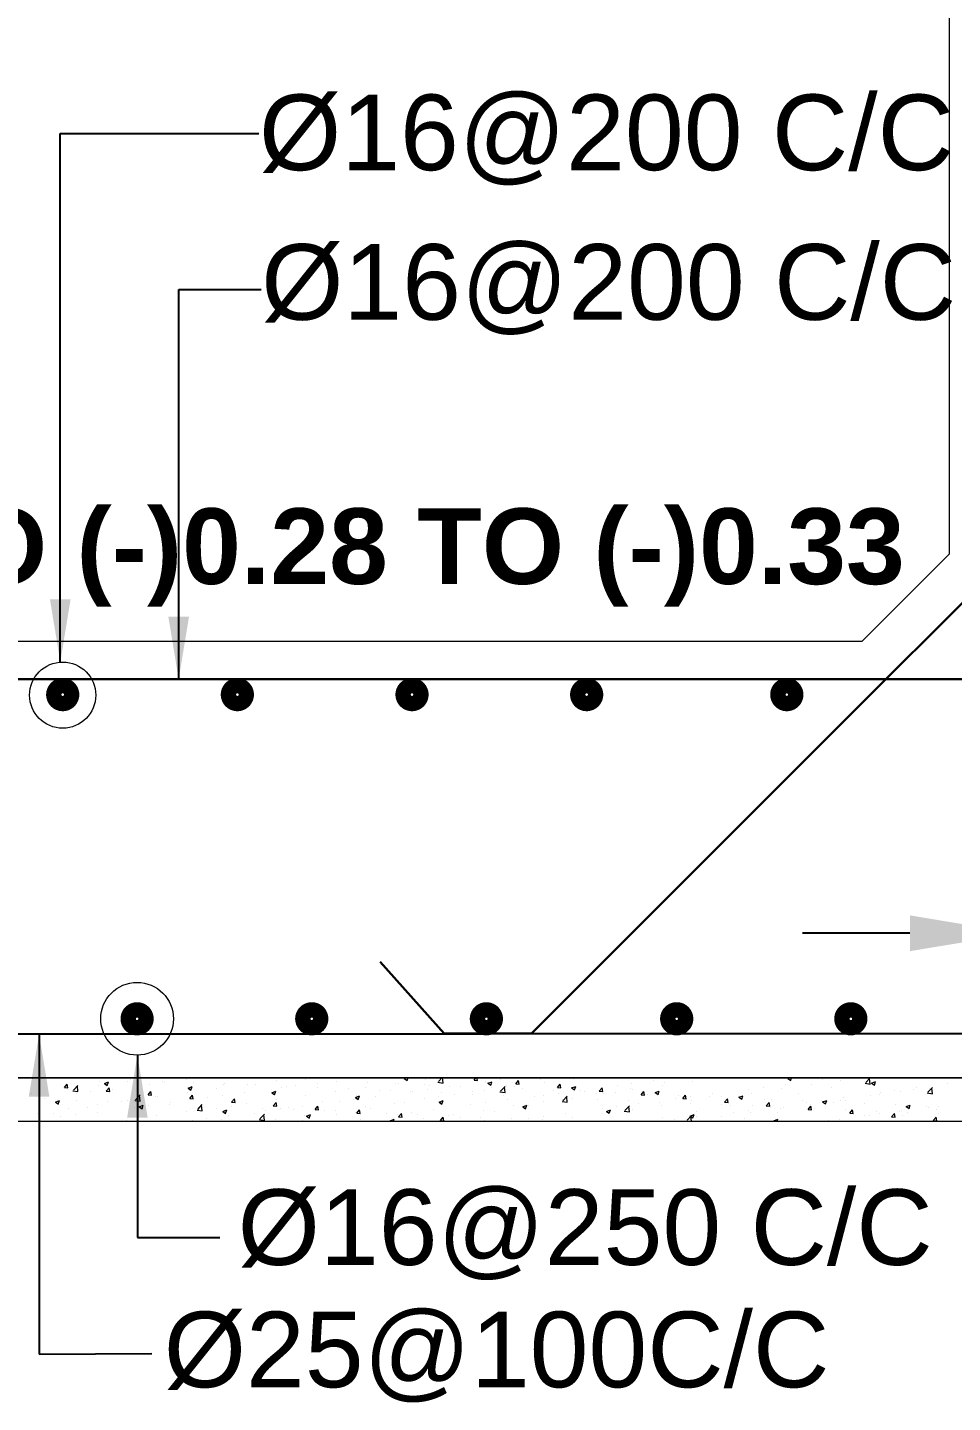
# Model space of a CAD drawing. Extents: x -358915 to 1258323, y -1667244 to -305611.
# Drawn here: x 709866 to 711931, y -1475934 to -1472863 of the extents above; entities that cross this region are included whole.
import ezdxf

# ---------------------------------------------------------------- set-up
doc = ezdxf.new("R2010")
doc.units = 0
doc.header["$LTSCALE"] = 300
doc.header["$MEASUREMENT"] = 0
doc.layers.get('DEFPOINTS').update_dxf_attribs({"linetype": 'CONTINUOUS'})
doc.layers.add('Dim', color=7, linetype='CONTINUOUS', lineweight=9)
doc.layers.add('ROD', color=1, linetype='CONTINUOUS', lineweight=30)
doc.layers.add('LINE', color=7, linetype='CONTINUOUS')
doc.layers.add('TXT', color=7, linetype='CONTINUOUS')
doc.styles.add('Arial', font='arial.ttf')
doc.styles.add('DIM', font='isocp3.shx')
doc.styles.add('dimText', font='ARIALN.TTF')
doc.dimstyles.new('dim n_120', dxfattribs={"dimtxt": 240, "dimasz": 240, "dimexe": 240, "dimexo": 150, "dimgap": 100, "dimtad": 2, "dimdec": 0, "dimzin": 0, "dimdsep": 46, "dimtxsty": 'DIM', "dimcen": 350, "dimclrd": 5, "dimclre": 5, "dimclrt": 7, "dimadec": 0, "dimazin": 0, "dimtfac": 1, "dimtdec": 0, "dimtmove": 0, "dimatfit": 3, "dimfxl": 240, "dimfxlon": 1, "dimtolj": 1, "dimtzin": 0, "dimarcsym": 0})
doc.dimstyles.new('dim_70', dxfattribs={"dimtxt": 140, "dimasz": 140, "dimexe": 70, "dimexo": 40, "dimgap": 50, "dimtad": 1, "dimdec": 0, "dimzin": 0, "dimdsep": 46, "dimtxsty": 'Arial', "dimcen": 0.09, "dimclrd": 5, "dimclre": 5, "dimclrt": 7, "dimadec": 0, "dimazin": 0, "dimtfac": 1, "dimtdec": 0, "dimtmove": 0, "dimatfit": 3, "dimfxl": 1, "dimtolj": 1, "dimtzin": 0, "dimarcsym": 0})

# ---------------------------------------------------------------- blocks, each defined once
blk = doc.blocks.new('*D1416')
at = {"layer": 'DEFPOINTS', "color": 0, "ltscale": 50, "transparency": 16777216}
for p in [(712466.1, -1474885.9), (712076.1, -1475002.5), (712466.1, -1475002.5)]:
    blk.add_point(p, dxfattribs=at)
at = {"layer": 'Dim', "color": 5, "lineweight": -2, "ltscale": 50, "transparency": 16777216}
for p, q in [((712076.1, -1474885.9), (712076.1, -1474645.9)), ((712466.1, -1474885.9), (712466.1, -1474645.9)), ((711836.1, -1474885.9), (711596.1, -1474885.9)), ((712076.1, -1474885.9), (712466.1, -1474885.9)), ((712706.1, -1474885.9), (712946.1, -1474885.9))]:
    blk.add_line(p, q, dxfattribs=at)
at = {"layer": 'Dim', "color": 5, "ltscale": 50, "transparency": 16777216}
for points in [[(711836.1, -1474845.9), (711836.1, -1474925.9), (712076.1, -1474885.9)], [(712706.1, -1474845.9), (712706.1, -1474925.9), (712466.1, -1474885.9)]]:
    blk.add_solid(points, dxfattribs=at)
at = {"layer": 'Dim', "color": 7, "ltscale": 50, "transparency": 16777216, "insert": (712250.1, -1474659), "char_height": 240, "attachment_point": 5, "style": 'dimText'}
blk.add_mtext('\\A1;300', dxfattribs=at)

msp = doc.modelspace()

# ---------------------------------------------------------------- linework, layer by layer
at = {"layer": 'Dim', "color": 2, "ltscale": 50}
for p, q in [((709877.3, -1475210.6, 0), (709877.3, -1475210.6, 0)), ((709948.4, -1475230.4, 0), (709954.6, -1475222.9, 0)), ((709956.1, -1475231.1, 0), (709954.6, -1475223, 0)), ((709968.3, -1475236, 0), (709978.4, -1475225.5, 0)), ((710024.5, -1475225.4, 0), (710024.5, -1475225.4, 0)), ((710026.1, -1475216.9, 0), (710026.1, -1475216.9, 0)), ((710027.4, -1475210.1, 0), (710027.4, -1475210.1, 0)), ((710037.3, -1475221.2, 0), (710046.4, -1475217.7, 0)), ((710037.3, -1475221.2, 0), (710043.8, -1475225.5, 0)), ((710043.8, -1475225.5, 0), (710046.4, -1475217.7, 0)), ((710090.1, -1475217.1, 0), (710090.1, -1475217.1, 0)), ((710096.8, -1475213, 0), (710096.8, -1475213, 0)), ((710138.3, -1475223, 0), (710138.3, -1475223, 0)), ((710166.1, -1475215.9, 0), (710166.1, -1475215.9, 0)), ((710170.8, -1475218.7, 0), (710170.8, -1475218.7, 0)), ((710220.1, -1475212.3, 0), (710220.1, -1475212.3, 0)), ((710235.5, -1475218.8, 0), (710235.5, -1475218.8, 0)), ((710303.2, -1475223.4, 0), (710303.2, -1475223.4, 0)), ((710304.9, -1475221.8, 0), (710304.9, -1475221.8, 0)), ((710356, -1475223.4, 0), (710356, -1475223.4, 0)), ((710374.3, -1475224.7, 0), (710374.3, -1475224.7, 0)), ((710379, -1475210.3, 0), (710379, -1475210.3, 0)), ((710416.3, -1475210.2, 0), (710416.3, -1475210.2, 0)), ((710422.8, -1475214.2, 0), (710422.8, -1475214.2, 0)), ((710485.7, -1475213.1, 0), (710485.7, -1475213.1, 0)), ((710513.6, -1475220.4, 0), (710513.6, -1475220.4, 0)), ((710555.1, -1475216, 0), (710555.1, -1475216, 0)), ((710595.7, -1475209.6, 0), (710595.7, -1475209.6, 0)), ((710624.5, -1475219, 0), (710624.5, -1475219, 0)), ((710686.8, -1475222, 0), (710686.8, -1475222, 0)), ((710693.9, -1475221.9, 0), (710693.9, -1475221.9, 0)), ((710707.1, -1475210.5, 0), (710712.6, -1475208.3, 0)), ((710707.1, -1475210.5, 0), (710713.5, -1475214.8, 0)), ((710713.5, -1475214.8, 0), (710715.7, -1475208.3, 0)), ((710752.7, -1475222.8, 0), (710752.7, -1475222.8, 0)), ((710754.3, -1475212.2, 0), (710754.3, -1475212.2, 0)), ((710763.3, -1475224.8, 0), (710763.3, -1475224.8, 0)), ((710782.1, -1475218.5, 0), (710793.6, -1475220.3, 0)), ((710783.5, -1475217, 0), (710791.8, -1475208.3, 0)), ((710793.6, -1475220.2, 0), (710792.2, -1475208.3, 0)), ((710828.5, -1475209.8, 0), (710828.5, -1475209.8, 0)), ((710862.8, -1475214.2, 0), (710867.7, -1475208.3, 0)), ((710862.8, -1475214.2, 0), (710870.5, -1475214.9, 0)), ((710870.5, -1475214.9, 0), (710869.3, -1475208.3, 0)), ((710889.3, -1475217.7, 0), (710889.3, -1475217.7, 0)), ((710893.9, -1475220.9, 0), (710903, -1475217.4, 0)), ((710893.9, -1475220.9, 0), (710900.3, -1475225.2, 0)), ((710900.3, -1475225.2, 0), (710902.9, -1475217.4, 0)), ((710921.8, -1475213.4, 0), (710921.8, -1475213.4, 0)), ((710935.5, -1475225.4, 0), (710935.5, -1475225.4, 0)), ((710956, -1475222.3, 0), (710962.3, -1475214.9, 0)), ((710956, -1475222.3, 0), (710963.8, -1475223, 0)), ((710963.7, -1475223.1, 0), (710962.2, -1475214.9, 0)), ((711011.3, -1475212.3, 0), (711011.3, -1475212.3, 0)), ((711019.4, -1475219.1, 0), (711019.4, -1475219.1, 0)), ((711049.2, -1475230.5, 0), (711055.5, -1475223, 0)), ((711057, -1475231.2, 0), (711055.5, -1475223.1, 0)), ((711085.1, -1475210.8, 0), (711085.1, -1475210.8, 0)), ((711182.8, -1475225.8, 0), (711182.8, -1475225.8, 0)), ((711215.4, -1475221.5, 0), (711215.4, -1475221.5, 0)), ((711264.6, -1475215.1, 0), (711264.6, -1475215.1, 0)), ((711288.4, -1475218.8, 0), (711288.4, -1475218.8, 0)), ((711350.9, -1475217.1, 0), (711350.9, -1475217.1, 0)), ((711558.2, -1475223.2, 0), (711558.2, -1475223.2, 0)), ((711563.6, -1475210.2, 0), (711568.4, -1475208.3, 0)), ((711563.6, -1475210.2, 0), (711570.1, -1475214.5, 0)), ((711570, -1475214.6, 0), (711572.1, -1475208.3, 0)), ((711616, -1475224, 0), (711616, -1475224, 0)), ((711640.3, -1475212.4, 0), (711640.3, -1475212.4, 0)), ((711681.7, -1475215.7, 0), (711681.7, -1475215.7, 0)), ((711736, -1475220.9, 0), (711747.6, -1475222.7, 0)), ((711737.5, -1475219.4, 0), (711747.6, -1475208.9, 0)), ((711737.9, -1475218.3, 0), (711737.9, -1475218.3, 0)), ((711747.6, -1475222.7, 0), (711746.1, -1475210.4, 0)), ((711750.4, -1475220.6, 0), (711759.5, -1475217.1, 0)), ((711750.4, -1475220.6, 0), (711756.9, -1475225, 0)), ((711756.8, -1475225, 0), (711759.5, -1475217.1, 0)), ((711920.7, -1475220.8, 0), (711920.7, -1475220.8, 0)), ((709874.4, -1475242.9, 0), (709874.4, -1475242.9, 0)), ((709890.2, -1475244.3, 0), (709890.2, -1475244.3, 0)), ((709892.3, -1475255.4, 0), (709892.3, -1475255.4, 0)), ((709904.7, -1475255.7, 0), (709904.7, -1475255.7, 0)), ((709948.4, -1475230.4, 0), (709956.1, -1475231.1, 0)), ((709950.3, -1475229.9, 0), (709950.3, -1475229.9, 0)), ((709957.7, -1475234.5, 0), (709957.7, -1475234.5, 0)), ((709966.9, -1475237.5, 0), (709978.4, -1475239.3, 0)), ((709974.4, -1475244.6, 0), (709974.4, -1475244.6, 0)), ((709978.4, -1475239.3, 0), (709977, -1475226.9, 0)), ((710006.9, -1475240.3, 0), (710006.9, -1475240.3, 0)), ((710041.6, -1475238.5, 0), (710047.9, -1475231.1, 0)), ((710041.6, -1475238.5, 0), (710049.4, -1475239.2, 0)), ((710049.3, -1475239.3, 0), (710047.8, -1475231.1, 0)), ((710056.2, -1475233.8, 0), (710056.2, -1475233.8, 0)), ((710107.1, -1475257.5, 0), (710117.2, -1475247, 0)), ((710117.2, -1475260.8, 0), (710115.7, -1475248.5, 0)), ((710134.8, -1475246.7, 0), (710141.1, -1475239.2, 0)), ((710134.8, -1475246.7, 0), (710142.6, -1475247.4, 0)), ((710142.6, -1475247.4, 0), (710141.1, -1475239.3, 0)), ((710151.5, -1475249.4, 0), (710151.5, -1475249.4, 0)), ((710156.1, -1475250.6, 0), (710156.1, -1475250.6, 0)), ((710222.8, -1475241.4, 0), (710222.8, -1475241.4, 0)), ((710224.2, -1475231.6, 0), (710233.3, -1475228.1, 0)), ((710224.2, -1475231.6, 0), (710230.6, -1475235.9, 0)), ((710227.3, -1475236.4, 0), (710227.3, -1475236.4, 0)), ((710228.1, -1475254.9, 0), (710234.4, -1475247.4, 0)), ((710228.1, -1475254.9, 0), (710235.9, -1475255.5, 0)), ((710230.6, -1475235.9, 0), (710233.2, -1475228.1, 0)), ((710235.8, -1475255.6, 0), (710234.3, -1475247.4, 0)), ((710268, -1475252.7, 0), (710268, -1475252.7, 0)), ((710288.5, -1475233.1, 0), (710288.5, -1475233.1, 0)), ((710300.5, -1475248.4, 0), (710300.5, -1475248.4, 0)), ((710321.3, -1475263, 0), (710327.6, -1475255.5, 0)), ((710329.1, -1475263.7, 0), (710327.6, -1475255.6, 0)), ((710349.7, -1475242, 0), (710349.7, -1475242, 0)), ((710411, -1475242, 0), (710420.1, -1475238.5, 0)), ((710411, -1475242, 0), (710417.5, -1475246.3, 0)), ((710417.4, -1475246.4, 0), (710420.1, -1475238.5, 0)), ((710431.8, -1475231.2, 0), (710431.8, -1475231.2, 0)), ((710443.7, -1475227.6, 0), (710443.7, -1475227.6, 0)), ((710464.4, -1475226.9, 0), (710464.4, -1475226.9, 0)), ((710486.8, -1475249.2, 0), (710486.8, -1475249.2, 0)), ((710513.1, -1475230.6, 0), (710513.1, -1475230.6, 0)), ((710554.4, -1475239.4, 0), (710554.4, -1475239.4, 0)), ((710582.5, -1475233.5, 0), (710582.5, -1475233.5, 0)), ((710594.1, -1475256.6, 0), (710594.1, -1475256.6, 0)), ((710597.8, -1475252.4, 0), (710606.9, -1475248.9, 0)), ((710597.8, -1475252.4, 0), (710604.3, -1475256.8, 0)), ((710601.1, -1475248.9, 0), (710601.1, -1475248.9, 0)), ((710604.3, -1475256.8, 0), (710606.9, -1475248.9, 0)), ((710621.1, -1475230.3, 0), (710621.1, -1475230.3, 0)), ((710643.3, -1475250.1, 0), (710643.3, -1475250.1, 0)), ((710651.9, -1475236.4, 0), (710651.9, -1475236.4, 0)), ((710676.9, -1475235.9, 0), (710676.9, -1475235.9, 0)), ((710721.3, -1475239.4, 0), (710721.3, -1475239.4, 0)), ((710725.4, -1475239.3, 0), (710725.4, -1475239.3, 0)), ((710752.7, -1475255.5, 0), (710752.7, -1475255.5, 0)), ((710757.9, -1475235, 0), (710757.9, -1475235, 0)), ((710783.8, -1475251.4, 0), (710783.8, -1475251.4, 0)), ((710790.7, -1475242.3, 0), (710790.7, -1475242.3, 0)), ((710807.2, -1475228.5, 0), (710807.2, -1475228.5, 0)), ((710819.5, -1475246.3, 0), (710819.5, -1475246.3, 0)), ((710832.7, -1475227.8, 0), (710832.7, -1475227.8, 0)), ((710859.6, -1475238.4, 0), (710859.6, -1475238.4, 0)), ((710860.1, -1475245.2, 0), (710860.1, -1475245.2, 0)), ((710885.1, -1475238, 0), (710885.1, -1475238, 0)), ((710902.1, -1475230.7, 0), (710902.1, -1475230.7, 0)), ((710920.8, -1475240, 0), (710932.4, -1475241.8, 0)), ((710922.3, -1475238.5, 0), (710932.4, -1475227.9, 0)), ((710929.5, -1475248.2, 0), (710929.5, -1475248.2, 0)), ((710932.4, -1475241.8, 0), (710930.9, -1475229.4, 0)), ((710952.6, -1475228.3, 0), (710952.6, -1475228.3, 0)), ((710971.5, -1475233.6, 0), (710971.5, -1475233.6, 0)), ((710998.9, -1475251.1, 0), (710998.9, -1475251.1, 0)), ((711019, -1475247.4, 0), (711019, -1475247.4, 0)), ((711040.9, -1475236.6, 0), (711040.9, -1475236.6, 0)), ((711049.2, -1475230.5, 0), (711057, -1475231.2, 0)), ((711051.5, -1475243.1, 0), (711051.5, -1475243.1, 0)), ((711061, -1475260, 0), (711071.1, -1475249.4, 0)), ((711068.3, -1475254, 0), (711068.3, -1475254, 0)), ((711071.1, -1475263.3, 0), (711069.7, -1475250.9, 0)), ((711080.7, -1475231.3, 0), (711089.8, -1475227.8, 0)), ((711080.7, -1475231.3, 0), (711087.2, -1475235.7, 0)), ((711083.5, -1475254.1, 0), (711083.5, -1475254.1, 0)), ((711087.1, -1475235.7, 0), (711089.8, -1475227.8, 0)), ((711100.7, -1475236.6, 0), (711100.7, -1475236.6, 0)), ((711110.3, -1475239.5, 0), (711110.3, -1475239.5, 0)), ((711136.7, -1475244.8, 0), (711136.7, -1475244.8, 0)), ((711137.7, -1475257, 0), (711137.7, -1475257, 0)), ((711142.5, -1475238.7, 0), (711148.8, -1475231.2, 0)), ((711142.5, -1475238.7, 0), (711150.3, -1475239.3, 0)), ((711150.2, -1475239.4, 0), (711148.7, -1475231.2, 0)), ((711151, -1475244.3, 0), (711151, -1475244.3, 0)), ((711179.7, -1475242.4, 0), (711179.7, -1475242.4, 0)), ((711212.6, -1475231.8, 0), (711212.6, -1475231.8, 0)), ((711217.7, -1475235.2, 0), (711217.7, -1475235.2, 0)), ((711235.7, -1475246.8, 0), (711242, -1475239.3, 0)), ((711235.7, -1475246.8, 0), (711243.5, -1475247.5, 0)), ((711243.5, -1475247.5, 0), (711242, -1475239.4, 0)), ((711249.1, -1475245.4, 0), (711249.1, -1475245.4, 0)), ((711267.5, -1475241.7, 0), (711276.6, -1475238.2, 0)), ((711267.5, -1475241.7, 0), (711274, -1475246.1, 0)), ((711274, -1475246.1, 0), (711276.6, -1475238.2, 0)), ((711283.4, -1475226.8, 0), (711283.4, -1475226.8, 0)), ((711312.5, -1475255.5, 0), (711312.5, -1475255.5, 0)), ((711318.5, -1475248.3, 0), (711318.5, -1475248.3, 0)), ((711329, -1475255, 0), (711335.2, -1475247.5, 0)), ((711329, -1475255, 0), (711336.8, -1475255.6, 0)), ((711336.7, -1475255.7, 0), (711335.2, -1475247.5, 0)), ((711345.1, -1475251.2, 0), (711345.1, -1475251.2, 0)), ((711387.9, -1475251.2, 0), (711387.9, -1475251.2, 0)), ((711394.3, -1475244.8, 0), (711394.3, -1475244.8, 0)), ((711416.1, -1475251.2, 0), (711416.1, -1475251.2, 0)), ((711422.2, -1475263.1, 0), (711428.5, -1475255.7, 0)), ((711430, -1475263.8, 0), (711428.5, -1475255.7, 0)), ((711454.4, -1475252.1, 0), (711463.5, -1475248.6, 0)), ((711454.4, -1475252.1, 0), (711460.8, -1475256.5, 0)), ((711457.3, -1475254.2, 0), (711457.3, -1475254.2, 0)), ((711460.8, -1475256.5, 0), (711463.4, -1475248.6, 0)), ((711476.4, -1475233.9, 0), (711476.4, -1475233.9, 0)), ((711481.8, -1475242.9, 0), (711481.8, -1475242.9, 0)), ((711509, -1475229.7, 0), (711509, -1475229.7, 0)), ((711526.7, -1475257.1, 0), (711526.7, -1475257.1, 0)), ((711549.3, -1475233.1, 0), (711549.3, -1475233.1, 0)), ((711586.3, -1475244.3, 0), (711586.3, -1475244.3, 0)), ((711662.1, -1475231.3, 0), (711662.1, -1475231.3, 0)), ((711687.9, -1475252.9, 0), (711687.9, -1475252.9, 0)), ((711747.6, -1475249.2, 0), (711747.6, -1475249.2, 0)), ((711769, -1475246.8, 0), (711769, -1475246.8, 0)), ((711770, -1475242.1, 0), (711770, -1475242.1, 0)), ((711802.5, -1475237.8, 0), (711802.5, -1475237.8, 0)), ((711814.4, -1475240, 0), (711814.4, -1475240, 0)), ((711844.8, -1475233.8, 0), (711844.8, -1475233.8, 0)), ((711851.8, -1475231.3, 0), (711851.8, -1475231.3, 0)), ((711874.8, -1475242.5, 0), (711886.3, -1475244.3, 0)), ((711876.2, -1475241, 0), (711886.3, -1475230.4, 0)), ((711880, -1475231.7, 0), (711880, -1475231.7, 0)), ((711886.3, -1475244.2, 0), (711884.9, -1475231.9, 0)), ((709888.6, -1475287.6, 0), (709888.6, -1475287.6, 0)), ((709928.1, -1475263.1, 0), (709937.2, -1475259.6, 0)), ((709928.1, -1475263.1, 0), (709934.6, -1475267.5, 0)), ((709934.5, -1475267.5, 0), (709937.2, -1475259.6, 0)), ((709956.2, -1475277.8, 0), (709956.2, -1475277.8, 0)), ((709974.1, -1475258.7, 0), (709974.1, -1475258.7, 0)), ((709999.9, -1475275.4, 0), (709999.9, -1475275.4, 0)), ((710022, -1475285.1, 0), (710022, -1475285.1, 0)), ((710022.9, -1475268.7, 0), (710022.9, -1475268.7, 0)), ((710043.5, -1475261.6, 0), (710043.5, -1475261.6, 0)), ((710075.7, -1475262.4, 0), (710075.7, -1475262.4, 0)), ((710088.6, -1475260.3, 0), (710088.6, -1475260.3, 0)), ((710104.1, -1475274.3, 0), (710104.1, -1475274.3, 0)), ((710105.6, -1475259, 0), (710117.2, -1475260.8, 0)), ((710112.9, -1475264.5, 0), (710112.9, -1475264.5, 0)), ((710114.9, -1475273.5, 0), (710124, -1475270, 0)), ((710114.9, -1475273.5, 0), (710121.4, -1475277.9, 0)), ((710121.4, -1475277.9, 0), (710124, -1475270, 0)), ((710136.6, -1475270, 0), (710136.6, -1475270, 0)), ((710182.3, -1475267.5, 0), (710182.3, -1475267.5, 0)), ((710185.9, -1475263.5, 0), (710185.9, -1475263.5, 0)), ((710221.2, -1475284.7, 0), (710221.2, -1475284.7, 0)), ((710244.4, -1475280.6, 0), (710255.9, -1475282.4, 0)), ((710245.8, -1475279.1, 0), (710255.9, -1475268.5, 0)), ((710251.7, -1475270.4, 0), (710251.7, -1475270.4, 0)), ((710255.9, -1475282.3, 0), (710254.5, -1475270, 0)), ((710286.9, -1475276.4, 0), (710286.9, -1475276.4, 0)), ((710301.8, -1475283.9, 0), (710310.9, -1475280.4, 0)), ((710301.8, -1475283.9, 0), (710308.2, -1475288.3, 0)), ((710308.2, -1475288.3, 0), (710310.8, -1475280.4, 0)), ((710321.1, -1475273.3, 0), (710321.1, -1475273.3, 0)), ((710321.3, -1475263, 0), (710329.1, -1475263.7, 0)), ((710354.4, -1475266.6, 0), (710354.4, -1475266.6, 0)), ((710390.5, -1475276.3, 0), (710390.5, -1475276.3, 0)), ((710397.6, -1475282.4, 0), (710397.6, -1475282.4, 0)), ((710414.6, -1475271.2, 0), (710420.8, -1475263.7, 0)), ((710414.6, -1475271.2, 0), (710422.3, -1475271.9, 0)), ((710422.3, -1475271.9, 0), (710420.8, -1475263.8, 0)), ((710421.2, -1475257.5, 0), (710421.2, -1475257.5, 0)), ((710430.2, -1475278.1, 0), (710430.2, -1475278.1, 0)), ((710449.4, -1475274.9, 0), (710449.4, -1475274.9, 0)), ((710459.9, -1475279.2, 0), (710459.9, -1475279.2, 0)), ((710479.4, -1475271.7, 0), (710479.4, -1475271.7, 0)), ((710507.8, -1475279.3, 0), (710514.1, -1475271.9, 0)), ((710507.8, -1475279.3, 0), (710515.6, -1475280, 0)), ((710515.6, -1475280.1, 0), (710514.1, -1475271.9, 0)), ((710525.2, -1475261.9, 0), (710525.2, -1475261.9, 0)), ((710529.3, -1475282.1, 0), (710529.3, -1475282.1, 0)), ((710552.8, -1475282.7, 0), (710552.8, -1475282.7, 0)), ((710561.5, -1475260.9, 0), (710561.5, -1475260.9, 0)), ((710598.7, -1475285.1, 0), (710598.7, -1475285.1, 0)), ((710601.1, -1475287.5, 0), (710607.3, -1475280, 0)), ((710601.1, -1475287.5, 0), (710608.8, -1475288.2, 0)), ((710608.8, -1475288.2, 0), (710607.3, -1475280.1, 0)), ((710619.5, -1475273.5, 0), (710619.5, -1475273.5, 0)), ((710632.2, -1475277.4, 0), (710632.2, -1475277.4, 0)), ((710685.2, -1475265.2, 0), (710685.2, -1475265.2, 0)), ((710708, -1475264.4, 0), (710708, -1475264.4, 0)), ((710723.7, -1475286.3, 0), (710723.7, -1475286.3, 0)), ((710773, -1475279.8, 0), (710773, -1475279.8, 0)), ((710784.7, -1475262.8, 0), (710793.8, -1475259.3, 0)), ((710784.7, -1475262.8, 0), (710791.1, -1475267.2, 0)), ((710791.1, -1475267.2, 0), (710793.7, -1475259.3, 0)), ((710855.1, -1475269, 0), (710855.1, -1475269, 0)), ((710883.5, -1475281.3, 0), (710883.5, -1475281.3, 0)), ((710887.6, -1475264.7, 0), (710887.6, -1475264.7, 0)), ((710909.3, -1475283.9, 0), (710909.3, -1475283.9, 0)), ((710936.9, -1475258.2, 0), (710936.9, -1475258.2, 0)), ((710951.1, -1475271.5, 0), (710951.1, -1475271.5, 0)), ((710971.5, -1475273.2, 0), (710980.6, -1475269.7, 0)), ((710971.5, -1475273.2, 0), (710977.9, -1475277.6, 0)), ((710977.9, -1475277.6, 0), (710980.5, -1475269.7, 0)), ((710985.1, -1475270.9, 0), (710985.1, -1475270.9, 0)), ((711017.8, -1475262.4, 0), (711017.8, -1475262.4, 0)), ((711059.6, -1475261.5, 0), (711071.1, -1475263.3, 0)), ((711060.9, -1475257.8, 0), (711060.9, -1475257.8, 0)), ((711148.6, -1475277.1, 0), (711148.6, -1475277.1, 0)), ((711149.4, -1475287.6, 0), (711149.4, -1475287.6, 0)), ((711158.3, -1475283.6, 0), (711167.4, -1475280.1, 0)), ((711158.3, -1475283.6, 0), (711164.8, -1475288, 0)), ((711164.7, -1475288, 0), (711167.4, -1475280.1, 0)), ((711181.2, -1475272.8, 0), (711181.2, -1475272.8, 0)), ((711198.3, -1475283, 0), (711209.9, -1475284.8, 0)), ((711199.7, -1475281.5, 0), (711209.9, -1475271, 0)), ((711207.1, -1475259.9, 0), (711207.1, -1475259.9, 0)), ((711209.8, -1475284.8, 0), (711208.4, -1475272.5, 0)), ((711216.2, -1475278.4, 0), (711216.2, -1475278.4, 0)), ((711230.4, -1475266.3, 0), (711230.4, -1475266.3, 0)), ((711276.5, -1475262.8, 0), (711276.5, -1475262.8, 0)), ((711281.8, -1475270.1, 0), (711281.8, -1475270.1, 0)), ((711345.9, -1475265.8, 0), (711345.9, -1475265.8, 0)), ((711349.3, -1475260.4, 0), (711349.3, -1475260.4, 0)), ((711358.8, -1475283.4, 0), (711358.8, -1475283.4, 0)), ((711415.3, -1475268.7, 0), (711415.3, -1475268.7, 0)), ((711422.2, -1475263.1, 0), (711430, -1475263.8, 0)), ((711434.6, -1475270.3, 0), (711434.6, -1475270.3, 0)), ((711442.2, -1475285.2, 0), (711442.2, -1475285.2, 0)), ((711474.8, -1475280.9, 0), (711474.8, -1475280.9, 0)), ((711480.2, -1475286.2, 0), (711480.2, -1475286.2, 0)), ((711484.7, -1475271.6, 0), (711484.7, -1475271.6, 0)), ((711510.4, -1475257.3, 0), (711510.4, -1475257.3, 0)), ((711515.5, -1475271.3, 0), (711521.7, -1475263.8, 0)), ((711515.5, -1475271.3, 0), (711523.2, -1475272, 0)), ((711523.2, -1475272, 0), (711521.7, -1475263.9, 0)), ((711524, -1475274.5, 0), (711524, -1475274.5, 0)), ((711541.6, -1475285.9, 0), (711541.6, -1475285.9, 0)), ((711547.7, -1475276.4, 0), (711547.7, -1475276.4, 0)), ((711554.1, -1475274.6, 0), (711554.1, -1475274.6, 0)), ((711596.1, -1475260, 0), (711596.1, -1475260, 0)), ((711606.1, -1475263.6, 0), (711606.1, -1475263.6, 0)), ((711608.7, -1475279.4, 0), (711615, -1475272, 0)), ((711608.7, -1475279.4, 0), (711616.5, -1475280.1, 0)), ((711614.4, -1475267.3, 0), (711614.4, -1475267.3, 0)), ((711616.5, -1475280.2, 0), (711614.9, -1475272, 0)), ((711617.4, -1475272.9, 0), (711617.4, -1475272.9, 0)), ((711623.5, -1475277.5, 0), (711623.5, -1475277.5, 0)), ((711638.6, -1475259.4, 0), (711638.6, -1475259.4, 0)), ((711641.2, -1475262.5, 0), (711650.3, -1475259, 0)), ((711641.2, -1475262.5, 0), (711647.7, -1475266.9, 0)), ((711647.6, -1475266.9, 0), (711650.3, -1475259, 0)), ((711665.5, -1475263, 0), (711665.5, -1475263, 0)), ((711680.1, -1475258.9, 0), (711680.1, -1475258.9, 0)), ((711692.9, -1475280.4, 0), (711692.9, -1475280.4, 0)), ((711693.2, -1475259.8, 0), (711693.2, -1475259.8, 0)), ((711702, -1475287.6, 0), (711708.2, -1475280.1, 0)), ((711702, -1475287.6, 0), (711709.7, -1475288.3, 0)), ((711709.7, -1475288.3, 0), (711708.2, -1475280.2, 0)), ((711734.9, -1475265.9, 0), (711734.9, -1475265.9, 0)), ((711762.3, -1475283.4, 0), (711762.3, -1475283.4, 0)), ((711804.3, -1475268.8, 0), (711804.3, -1475268.8, 0)), ((711812.8, -1475283.3, 0), (711812.8, -1475283.3, 0)), ((711817.6, -1475282.6, 0), (711817.6, -1475282.6, 0)), ((711828, -1475272.9, 0), (711837.1, -1475269.4, 0)), ((711828, -1475272.9, 0), (711834.5, -1475277.3, 0)), ((711831.7, -1475286.3, 0), (711831.7, -1475286.3, 0)), ((711834.4, -1475277.3, 0), (711837.1, -1475269.4, 0)), ((711873.7, -1475271.8, 0), (711873.7, -1475271.8, 0)), ((711878.5, -1475275, 0), (711878.5, -1475275, 0)), ((711894.5, -1475279.3, 0), (711894.5, -1475279.3, 0)), ((711899.7, -1475271.8, 0), (711899.7, -1475271.8, 0)), ((709924.1, -1475288.4, 0), (709924.1, -1475288.4, 0)), ((709940.2, -1475295.9, 0), (709940.2, -1475295.9, 0)), ((709972.7, -1475291.6, 0), (709972.7, -1475291.6, 0)), ((710087, -1475303.6, 0), (710087, -1475303.6, 0)), ((710154.5, -1475293.9, 0), (710154.5, -1475293.9, 0)), ((710233.8, -1475304, 0), (710233.8, -1475304, 0)), ((710266.3, -1475299.7, 0), (710266.3, -1475299.7, 0)), ((710297.8, -1475300.9, 0), (710297.8, -1475300.9, 0)), ((710315.5, -1475293.2, 0), (710315.5, -1475293.2, 0)), ((710373.6, -1475287.9, 0), (710373.6, -1475287.9, 0)), ((710383.1, -1475302.1, 0), (710394.7, -1475303.9, 0)), ((710384.5, -1475300.6, 0), (710394.7, -1475290, 0)), ((710394.6, -1475303.8, 0), (710393.2, -1475291.5, 0)), ((710419.6, -1475300.8, 0), (710419.6, -1475300.8, 0)), ((710480.6, -1475303.4, 0), (710480.6, -1475303.4, 0)), ((710485.3, -1475292.5, 0), (710485.3, -1475292.5, 0)), ((710488.6, -1475294.3, 0), (710497.7, -1475290.8, 0)), ((710488.6, -1475294.3, 0), (710495.1, -1475298.7, 0)), ((710495, -1475298.7, 0), (710497.7, -1475290.8, 0)), ((710556.4, -1475290.4, 0), (710556.4, -1475290.4, 0)), ((710609.1, -1475301.4, 0), (710609.1, -1475301.4, 0)), ((710668, -1475288, 0), (710668, -1475288, 0)), ((710675.4, -1475304.7, 0), (710684.5, -1475301.2, 0)), ((710675.4, -1475304.7, 0), (710677, -1475305.8, 0)), ((710683, -1475305.8, 0), (710684.5, -1475301.2, 0)), ((710691.2, -1475290.6, 0), (710691.2, -1475290.6, 0)), ((710694.3, -1475295.6, 0), (710700.6, -1475288.2, 0)), ((710694.3, -1475295.6, 0), (710702.1, -1475296.3, 0)), ((710702.1, -1475296.4, 0), (710700.5, -1475288.2, 0)), ((710737.4, -1475290.9, 0), (710737.4, -1475290.9, 0)), ((710751.1, -1475298.8, 0), (710751.1, -1475298.8, 0)), ((710787.6, -1475303.8, 0), (710793.8, -1475296.3, 0)), ((710787.6, -1475303.8, 0), (710795.3, -1475304.5, 0)), ((710795.3, -1475304.5, 0), (710793.8, -1475296.4, 0)), ((710806.8, -1475293.9, 0), (710806.8, -1475293.9, 0)), ((710817.9, -1475289.6, 0), (710817.9, -1475289.6, 0)), ((710833.5, -1475296.9, 0), (710833.5, -1475296.9, 0)), ((710876.2, -1475296.8, 0), (710876.2, -1475296.8, 0)), ((710885.9, -1475305.8, 0), (710887.1, -1475304.5, 0)), ((710887.3, -1475305.8, 0), (710887, -1475304.5, 0)), ((710945.6, -1475299.7, 0), (710945.6, -1475299.7, 0)), ((710984.8, -1475298.7, 0), (710984.8, -1475298.7, 0)), ((711015, -1475302.7, 0), (711015, -1475302.7, 0)), ((711016.2, -1475305.7, 0), (711016.2, -1475305.7, 0)), ((711017.3, -1475294.4, 0), (711017.3, -1475294.4, 0)), ((711066.5, -1475287.9, 0), (711066.5, -1475287.9, 0)), ((711081.9, -1475297.3, 0), (711081.9, -1475297.3, 0)), ((711084.4, -1475305.6, 0), (711084.4, -1475305.6, 0)), ((711283, -1475296.4, 0), (711283, -1475296.4, 0)), ((711310.9, -1475302.5, 0), (711310.9, -1475302.5, 0)), ((711337, -1475304.5, 0), (711345.3, -1475305.8, 0)), ((711338.5, -1475303, 0), (711348.6, -1475292.5, 0)), ((711345.1, -1475294, 0), (711354.2, -1475290.5, 0)), ((711345.1, -1475294, 0), (711351.6, -1475298.4, 0)), ((711348.5, -1475305.8, 0), (711347.2, -1475294, 0)), ((711347.8, -1475303.6, 0), (711347.8, -1475303.6, 0)), ((711351.6, -1475298.4, 0), (711354.2, -1475290.6, 0)), ((711360.1, -1475296, 0), (711360.1, -1475296, 0)), ((711414.5, -1475294.5, 0), (711414.5, -1475294.5, 0)), ((711465.8, -1475298.9, 0), (711465.8, -1475298.9, 0)), ((711532, -1475304.5, 0), (711541.1, -1475301, 0)), ((711532, -1475304.5, 0), (711534, -1475305.8, 0)), ((711539.4, -1475305.8, 0), (711541, -1475301, 0)), ((711653.7, -1475304.2, 0), (711653.7, -1475304.2, 0)), ((711678.5, -1475302.2, 0), (711678.5, -1475302.2, 0)), ((711735.8, -1475293.3, 0), (711735.8, -1475293.3, 0)), ((711742.9, -1475305.3, 0), (711742.9, -1475305.3, 0)), ((711746, -1475292.5, 0), (711746, -1475292.5, 0)), ((711768.3, -1475289.1, 0), (711768.3, -1475289.1, 0)), ((711795.2, -1475295.8, 0), (711801.5, -1475288.3, 0)), ((711795.2, -1475295.8, 0), (711803, -1475296.4, 0)), ((711802.9, -1475296.5, 0), (711801.4, -1475288.3, 0)), ((711818.7, -1475292.3, 0), (711818.7, -1475292.3, 0)), ((711888.4, -1475303.9, 0), (711894.7, -1475296.4, 0)), ((711888.4, -1475303.9, 0), (711896.2, -1475304.6, 0)), ((711896.2, -1475304.6, 0), (711894.7, -1475296.5, 0)), ((711901.1, -1475289.2, 0), (711901.1, -1475289.2, 0))]:
    msp.add_line(p, q, dxfattribs=at)
at = {"layer": 'Dim'}
for centre, radius in [((709944.3, -1474353.9, 0), 73.9), ((710110.5, -1475076.8, 0), 81.2)]:
    msp.add_circle(centre, radius, dxfattribs=at)
at = {"layer": 'LINE', "lineweight": 18}
for p, q in [((711924.7, -1474038.5, 0), (711924.7, -1465718.5, 0)), ((711729.7, -1474233.5, 0), (711924.7, -1474038.5, 0)), ((707296.8, -1474233.5, 0), (711729.7, -1474233.5, 0)), ((711729.7, -1474233.5, 0), (711729.7, -1474233.5, 0)), ((706191.8, -1475208.5, 0), (712834.7, -1475207.9, 0)), ((706191.8, -1475306, 0), (712834.7, -1475305.4, 0))]:
    msp.add_line(p, q, dxfattribs=at)
at = {"layer": 'LINE', "lineweight": 18, "elevation": 0}
msp.add_lwpolyline([(706191.8, -1475208.5), (712834.7, -1475208.5)], dxfattribs=at)
at = {"layer": 'ROD'}
for p, q in [((709507.5, -1474318, 0), (712588, -1474318, 0)), ((712679.7, -1475109.1, 0), (709507.5, -1475111, 0))]:
    msp.add_line(p, q, dxfattribs=at)
at = {"layer": 'ROD', "elevation": 0}
for points in [[(710991, -1475110), (712698.7, -1473402.3)], [(710991, -1475110), (710796, -1475110), (710652.9, -1474949.7)]]:
    msp.add_lwpolyline(points, dxfattribs=at)
at = {"layer": 'ROD', "const_width": 39.9, "elevation": 0}
for points in [[(709928.1, -1474347.4, 1), (709960.6, -1474358.2, 1)], [(710350.6, -1474347.4, -1), (710318.1, -1474358.2, -1)], [(710740.6, -1474347.4, -1), (710708.1, -1474358.2, -1)], [(711098.1, -1474347.4, 1), (711130.6, -1474358.2, 1)], [(711545, -1474347.4, 1), (711577.6, -1474358.2, 1)], [(710094.2, -1475071.4, 1), (710126.7, -1475082.3, 1)], [(710484.2, -1475071.4, 1), (710516.7, -1475082.3, 1)], [(710516.7, -1475071.4, -1), (710484.2, -1475082.3, -1)], [(710874.2, -1475071.4, 1), (710906.7, -1475082.3, 1)], [(711299.1, -1475071.4, 1), (711331.7, -1475082.3, 1)], [(711688, -1475071.4, 1), (711720.5, -1475082.3, 1)]]:
    msp.add_lwpolyline(points, format="xyb", close=True, dxfattribs=at)

# ---------------------------------------------------------------- texts
at = {"layer": 'TXT', "color": 0, "char_height": 169, "attachment_point": 4, "style": 'Arial'}
for s, insert, width in [('%%C16@200 C/C', (710382.7, -1473113.9, 0), 1599.316), ('%%C16@200 C/C', (710387.5, -1473448, 0), 1753.522), ('%%C16@250 C/C', (710335.1, -1475559.1, 0), 2000.234), ('%%C25@100C/C', (710170, -1475832.4, 0), 2000.234)]:
    msp.add_mtext(s, dxfattribs=dict(at, insert=insert, width=width))
at = {"layer": 'TXT', "color": 6, "insert": (710139.2, -1474046.7, 0), "char_height": 169, "width": 3455.429, "attachment_point": 5, "style": 'Arial'}
msp.add_mtext('{\\fArial|b1|i0|c0|p34;EL.(-)0.15 TO (-)0.28 TO (-)0.33}', dxfattribs=at)

# ---------------------------------------------------------------- dimensions: what is measured, and where the dimension line sits
at = {"layer": 'Dim', "ltscale": 50}
dim = msp.add_linear_dim(base=(712466.1, -1474885.9, 0), p1=(712076.1, -1475002.5, 0), p2=(712466.1, -1475002.5, 0), angle=180, text='300', dimstyle='dim n_120', override={"dimgap": 10, "dimtxsty": 'dimText', "dimtmove": 2}, dxfattribs=at)
dim.commit()
dim.dimension.update_dxf_attribs({"geometry": '*D1416', "text_midpoint": (712250.1, -1474659, 0), "dimtype": 160})

# ---------------------------------------------------------------- leaders
at = {"layer": 'Dim'}
for points in [[(709938.9, -1474280.2, 0), (709938.9, -1473099.3, 0), (710382.3, -1473099.3, 0)], [(710203.3, -1474319, 0), (710203.3, -1473448, 0), (710387.5, -1473448, 0)], [(709891.6, -1475111, 0), (709891.6, -1475825.6, 0), (710143.5, -1475824.4, 0)], [(710111.1, -1475158, 0), (710111.1, -1475565.1, 0), (710295.3, -1475565.1, 0)]]:
    msp.add_leader(points, dimstyle='dim_70', dxfattribs=at)

doc.saveas('drawing.dxf')
